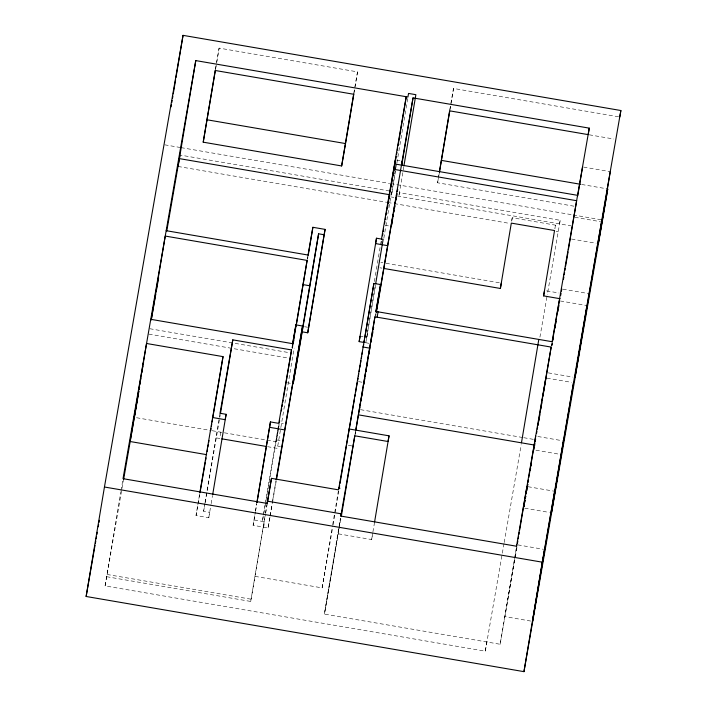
<?xml version="1.0" encoding="UTF-8"?>
<svg xmlns="http://www.w3.org/2000/svg" width="707" height="707" viewBox="0 0 707 707"><rect width="100%" height="100%" fill="white"/><g stroke="black" fill="none" stroke-linecap="round" stroke-linejoin="round"><path stroke-width="0.53" stroke-dasharray="3.54 2.65" d="M504.003 543.603L485.285 651.182L105.096 585.9L120.835 491.745M121.021 490.649L122.841 479.761M215.653 68.747L216.563 63.312M216.749 62.225L219.108 48.103L357.539 71.867L354.083 92.511M204.889 503.676L203.616 511.302L209.714 512.345L208.777 517.718L196.033 515.527L199.86 492.655M205.074 502.589L220.018 413.268M205.118 502.659L220.213 415.018M208.777 517.718L210.96 504.648M211.172 503.631L212.418 495.934M269.959 517.1L268.077 527.899L253.115 525.328L255.298 512.257M255.483 511.17L256.756 503.543M253.115 525.328L255.324 512.336M255.51 511.241L256.782 503.623M263.269 515.942L262.359 521.386L263.676 513.83M263.455 514.846L265.098 505.045M265.275 503.958L278.585 424.439M278.054 430.545L263.861 512.752M278.231 429.458L279.141 424.014M212.162 430.704L276.225 441.707L278.417 428.636M278.593 427.549L279.141 424.28M291.903 348.03L292.627 343.673M292.345 347.764L292.707 345.59M292.38 348.719L292.901 345.378M307.324 259.398L307.872 256.137M307.598 258.877L307.96 256.703M106.616 576.7L250.711 601.445L265.319 514.245M265.478 513.211L267.14 503.349M250.711 601.445L265.461 514.289M265.646 513.202L267.105 504.489M267.529 446.665L277.356 448.353L280.661 428.689M280.838 427.602L294.147 348.083M268.077 527.899L272.451 501.758M272.637 500.671L275.916 481.06M255.077 576.373L322.136 587.888L332.52 525.805M332.705 524.718L338.361 490.95M333.094 524.833L338.741 491.065M374.374 281.554L381.303 240.159M381.073 244.525L381.798 240.168M368.868 343.284L365.802 342.762L375.47 285.027M375.488 285.107L365.802 342.762M383.83 238.268L394.4 175.097M394.586 174.002L395.125 170.74M395.593 170.767L391.51 195.044L392.129 191.464L181.08 155.222M396.874 163.14L407.806 97.787M516.958 547.412L500.105 644.263L324.425 614.1L340.465 518.249L324.813 611.864M324.425 614.1L341.127 517.497M354.905 435.256L355.63 430.899M375.134 315.808L375.497 313.634M403.838 166.578L398.836 196.299L399.464 192.719L560.183 220.31L547.298 294.775M338.388 533.838L371.643 539.547L372.739 533.007M372.916 531.92L374.454 522.968M573.978 206.197L437.589 182.786L439.206 173.118M449.926 109.93L453.523 88.446L618.705 116.805M512.248 217.738L511.523 222.095L512.248 217.738L555.481 225.162L554.933 228.432M485.285 651.182L487.194 639.747M500.105 644.263L516.278 547.978M516.737 547.518L504.789 616.601L531.434 621.179M551.372 346.068L551.92 342.807M551.787 345.458L552.158 343.284M105.096 585.9L123.557 479.346M215.396 69.419L219.108 48.103M196.033 515.527L200.001 492.699M203.616 511.302L204.933 503.746M220.805 432.189L219.718 438.455L216.386 437.889M276.225 441.707L279.309 423.97M292.574 347.738L292.945 345.608M263.64 527.139L264.577 521.766L254.052 519.954M270.145 516.013L272.213 504.135M272.398 503.057L276.349 480.371M353.827 93.183L357.539 71.867M322.136 587.888L332.537 528.102M366.942 336.965L367.949 331.141M355.144 434.275L355.709 431.04M375.771 315.72L376.151 313.572M371.643 539.547L372.465 534.81M449.811 109.762L450.739 104.433M450.925 103.372L453.523 88.446M437.589 182.786L439.259 173.188M554.915 228.388L555.481 225.162M504.188 542.516L521.209 444.73M539.927 337.151L547.112 295.862M559.555 223.898L560.183 220.31M551.964 345.511L552.344 343.337M552.114 345.378L552.494 343.213M589.249 134.798L613.764 139.014M583.629 167.082L610.274 171.651M581.667 184.474L607.746 188.946M396.45 160.003L402.256 161.002M164.722 144.82L179.931 147.427M181.019 147.622L389.61 183.431M390.697 183.617L572.131 214.769M573.218 214.955L601.463 219.806M574.897 217.279L600.473 221.671M397.361 196.042L570.814 225.825M390.75 196.882L393.817 197.403M178.076 166.472L386.641 202.282M387.728 202.467L393.154 203.404M394.241 203.589L509.385 223.359M556.1 231.375L558.265 231.755M571.592 239.037L596.107 243.243M385.518 225.365L388.417 225.86M562.869 289.163L589.514 293.741M380.843 262.412L382.885 262.757M386.013 263.296L500.229 282.906M546.617 290.877L559.087 293.016M379.906 267.785L381.948 268.13M560.333 300.979L585.909 305.371M304.602 326.722L307.651 327.244M361.083 336.417L363.08 336.762M548.296 372.872L572.811 377.078M546.909 378.13L571.415 382.337M149.769 328.72L289.481 352.705M148.832 334.093L288.544 358.078M358.44 381.603L362.24 382.257M287.457 382.787L290.312 383.274M537.841 436.502L562.357 440.717M360.543 409.671L522.641 437.5M523.728 437.695L533.52 439.374M535.941 450.2L561.517 454.592M281.395 423.237L283.295 423.564M348.33 445.33L352.13 445.984M276.534 439.913L281.289 440.735M136.513 417.722L211.075 430.519M528.014 486.699L554.659 491.277M277.745 446.117L280.405 446.577M524.753 508.209L549.259 512.425M517.886 544.894L543.462 549.286M107.004 574.464L251.1 599.209"/><path stroke-width="1.06" d="M610.274 171.651L598.237 243.606L607.746 188.946L602.55 219.992L523.958 671.65L86.13 596.478L104.45 487.008L183.042 35.35L620.87 110.522L619.783 116.991M171.067 106.881L171.439 104.716M171.801 102.55L172.163 100.385M172.526 98.211L172.888 96.046M173.25 93.881L175.61 79.785M175.972 77.62L183.042 35.35M134.348 417.351L138.722 391.21M139.085 389.027L139.447 386.853M139.818 384.67L140.18 382.496M140.543 380.313L140.905 378.139M141.824 372.686L142.187 370.512M142.549 368.329L142.911 366.155M143.282 363.972L143.645 361.798M178.076 166.472L195.777 60.59L407.912 97.009L408.54 93.43L415.866 94.685L403.944 165.8M203.218 142.178L215.211 70.488L353.641 94.252L341.649 165.951L203.218 142.178L215.476 69.825M199.86 492.655L223.023 356.62L146.543 343.487L130.141 441.522L206.621 454.654M207.169 451.384L207.531 449.201M207.902 447.027L208.265 444.844M208.627 442.67L208.989 440.488M210.633 430.687L210.995 428.513M211.358 426.33L211.729 424.156M212.091 421.973L212.454 419.799M212.816 417.616L223.023 356.62M220.398 413.922L232.797 339.855L291.54 349.938L283.516 397.873M212.63 494.918L226.116 414.311L220.018 413.268L232.797 339.855M256.941 502.456L270.454 421.929L278.77 423.352L291.54 349.938M256.968 502.527L270.454 421.929M279.327 422.919L279.689 420.745M281.333 410.944L281.695 408.761M282.058 406.587L282.429 404.404M282.791 402.23L283.154 400.047M292.618 344.486L295.906 324.875L302.552 326.015L276.534 479.284M292.884 344.495L307.121 260.415L165.244 236.058L151.227 320.006L155.805 294.05M293.449 342.108L293.812 339.934M294.174 337.752L294.545 335.578M296.18 325.768L307.121 260.415M308.146 255.616L312.883 227.292L325.079 229.386L307.739 332.794L302.189 331.839L318.601 233.805L324.142 234.759L307.739 332.794M195.777 60.59L123.027 478.674L267.113 503.411L267.511 501.175L341.216 513.83L340.854 516.004M267.29 503.402L271.479 478.347L338.538 489.863L354.49 398.677M276.101 479.973L302.552 326.015M318.601 233.805L293.158 383.76L302.189 331.839M353.898 93.598L345.537 143.565L207.107 119.801M363.902 342.435L359.156 341.614L376.495 238.215L383.141 239.355L375.647 283.94M339.289 487.803L339.652 485.621M340.023 483.447L373.897 283.41L380.543 284.55L375.991 311.778M357.671 380.348L358.034 378.174M358.396 375.991L358.767 373.817M359.129 371.635L359.492 369.461M359.854 367.278L360.225 365.104M360.588 362.921L360.95 360.747M361.312 358.564L361.684 356.39M362.046 354.207L362.408 352.033M363.318 346.58L363.69 344.406M364.052 342.223L364.414 340.049M364.777 337.866L373.897 283.41M382.531 235.811L382.894 233.628M383.256 231.445L383.627 229.271M384.537 223.827L384.9 221.645M385.262 219.47L385.624 217.288M385.995 215.114L386.358 212.931M386.72 210.757L395.487 159.844L392.385 178.358M387.463 207.77L387.834 205.587M388.196 203.413L388.558 201.23M388.921 199.056L389.292 196.873M390.202 191.429L390.564 189.246M390.927 187.072L391.298 184.889M391.66 182.715L392.023 180.532M393.127 175.15L393.49 172.968M393.861 170.794L394.223 168.611M395.858 158.81L396.229 156.636M396.592 154.453L396.954 152.279M397.316 150.096L397.688 147.922M398.05 145.739L406.251 96.726L381.48 239.072M341.304 516.41L354.799 435.804L388.046 441.513L389.036 435.83L349.134 428.981M355.815 429.803L374.931 316.824L551.168 347.084L542.967 396.097M355.895 429.962L374.931 316.824M364.503 380.401L364.865 378.227M365.236 376.044L365.599 373.87M365.961 371.688L366.323 369.514M366.694 367.331L367.057 365.157M367.419 362.974L367.781 360.8M368.153 358.617L368.515 356.443M368.877 354.26L369.24 352.086M369.611 349.903L369.973 347.729M370.883 342.276L371.246 340.102M371.617 337.919L371.979 335.745M372.554 333.837L372.925 331.654M373.287 329.48L373.65 327.297M376.204 312.052L413.029 97.884L589.267 128.144L588.18 134.622L449.625 110.831L439.383 172.048M391.669 222.811L376.336 312.503M392.04 220.628L392.403 218.454M392.765 216.271L393.127 214.097M394.046 208.653L394.409 206.471M394.771 204.296L395.133 202.114M395.505 199.931L395.867 197.757M393.693 212.197L394.055 210.023M394.426 207.84L394.789 205.666M395.151 203.483L396.061 198.04M396.424 195.857L396.795 193.683M397.157 191.5L397.52 189.326M396.618 195.919L396.989 193.745M397.352 191.562L397.714 189.388M401.726 165.42L413.029 97.884M374.56 522.12L389.036 435.83M439.445 172.128L449.749 110.999M383.989 268.483L500.379 288.465L511.311 223.112L554.544 230.535L543.603 295.888L560.236 298.743M521.457 442.829L538.805 339.431M516.455 546.891L516.826 544.708M517.471 543.162L517.833 540.979M518.196 538.805L518.567 536.622M518.929 534.448L519.292 532.265M519.654 530.091L526.945 486.522M524.232 504.763L523.869 506.937L524.249 504.798M524.956 500.406L524.594 502.58L525.001 500.485M525.328 498.223L525.69 496.049M526.052 493.866L527.696 484.065M528.058 481.891L528.421 479.708M528.792 477.534L535.712 436.139M533.812 449.838L534.174 447.655M534.536 445.481L534.907 443.298M535.27 441.124L535.632 438.941M536.542 433.497L536.905 431.323M537.276 429.14L537.638 426.966M538 424.783L545.839 377.945M538.045 425.508L538.407 423.334M538.769 421.151L539.141 418.977M539.503 416.794L539.865 414.62M540.775 409.176L541.138 406.993M541.509 404.819L541.871 402.637M542.234 400.454L542.596 398.28M552.335 342.188L559.264 300.802M563.444 279.177L563.877 276.958M564.168 274.82L564.61 272.602M564.902 270.463L565.335 268.245M565.627 266.106L568.074 251.904M568.366 249.774L576.638 200.708L395.284 169.574L396.22 164.201L577.575 195.335M577.716 195.892L582.568 166.896M523.958 671.65L542.278 562.18L620.87 110.522M544.531 549.472L532.504 621.356L554.659 491.277M563.426 440.894L551.398 512.787L573.554 382.708M586.978 305.557L574.941 377.45L601.542 221.848M86.13 596.478L95.03 545.327M95.41 543.153L95.79 540.97M96.17 538.796L96.55 536.622M96.921 534.439L97.301 532.265M98.246 526.821L98.626 524.647M99.007 522.473L99.387 520.29M123.619 479.417L138.864 391.395M139.244 389.239L139.615 387.074M156.176 291.885L158.633 277.798M166.737 231.207L179.993 155.036M200.001 492.699L205.295 462.263M205.675 460.089L206.055 457.915M226.116 414.311L225.18 419.684L212.436 417.492M295.906 324.875L292.627 343.673L150.75 319.317M312.883 227.292L308.058 255.041L166.172 230.685M267.113 503.411L271.479 478.347M324.142 234.759L325.079 229.386M341.649 165.951L345.352 144.635M376.495 238.215L375.558 243.588L387.321 245.603M359.156 341.614L360.093 336.249M354.861 396.521L355.241 394.365M355.612 392.208L357.3 382.514M380.543 284.55L375.859 311.451L552.105 341.711L589.267 128.144M354.799 435.804L340.827 516.066L516.517 546.228L551.168 347.084M359.456 409.486L359.828 407.338M360.208 405.182L360.579 403.025M360.959 400.878L361.33 398.721M361.701 396.574L362.081 394.418M362.452 392.27L362.832 390.114M363.76 384.732L364.14 382.584M392.65 218.746L391.51 225.268L393.331 214.38L393.03 216.572M393.781 212.224L394.161 210.05M394.541 207.876L394.921 205.702M395.867 200.267L396.238 198.093M377.14 317.204L378.077 311.831M500.379 288.465L501.316 283.092M543.603 295.888L544.54 290.515M525.372 498.329L525.743 496.173M526.688 490.791L527.06 488.634M527.431 486.478L527.811 484.322M528.182 482.165L528.562 480.009M530.25 470.314L530.621 468.158M531.001 466.001L531.372 463.845M552.909 340.076L553.289 337.902M554.986 328.119L555.366 325.945M555.746 323.771L556.126 321.597M557.832 311.814L558.203 309.639M558.583 307.465L558.963 305.291M560.669 295.508L561.04 293.334M561.42 291.16L561.8 288.986M441.486 160.401L580.58 184.288M179.366 158.615L389.849 194.761M302.914 284.585L309.56 285.734M362.832 346.969L369.487 348.109M358.52 414.859L534.766 445.118M269.517 427.293L284.479 429.865M221.883 438.835L266.442 446.479M338.847 488.069L339.961 488.254M104.45 487.008L542.278 562.18M402.256 161.002L401.532 165.358L402.256 161.002"/></g></svg>
